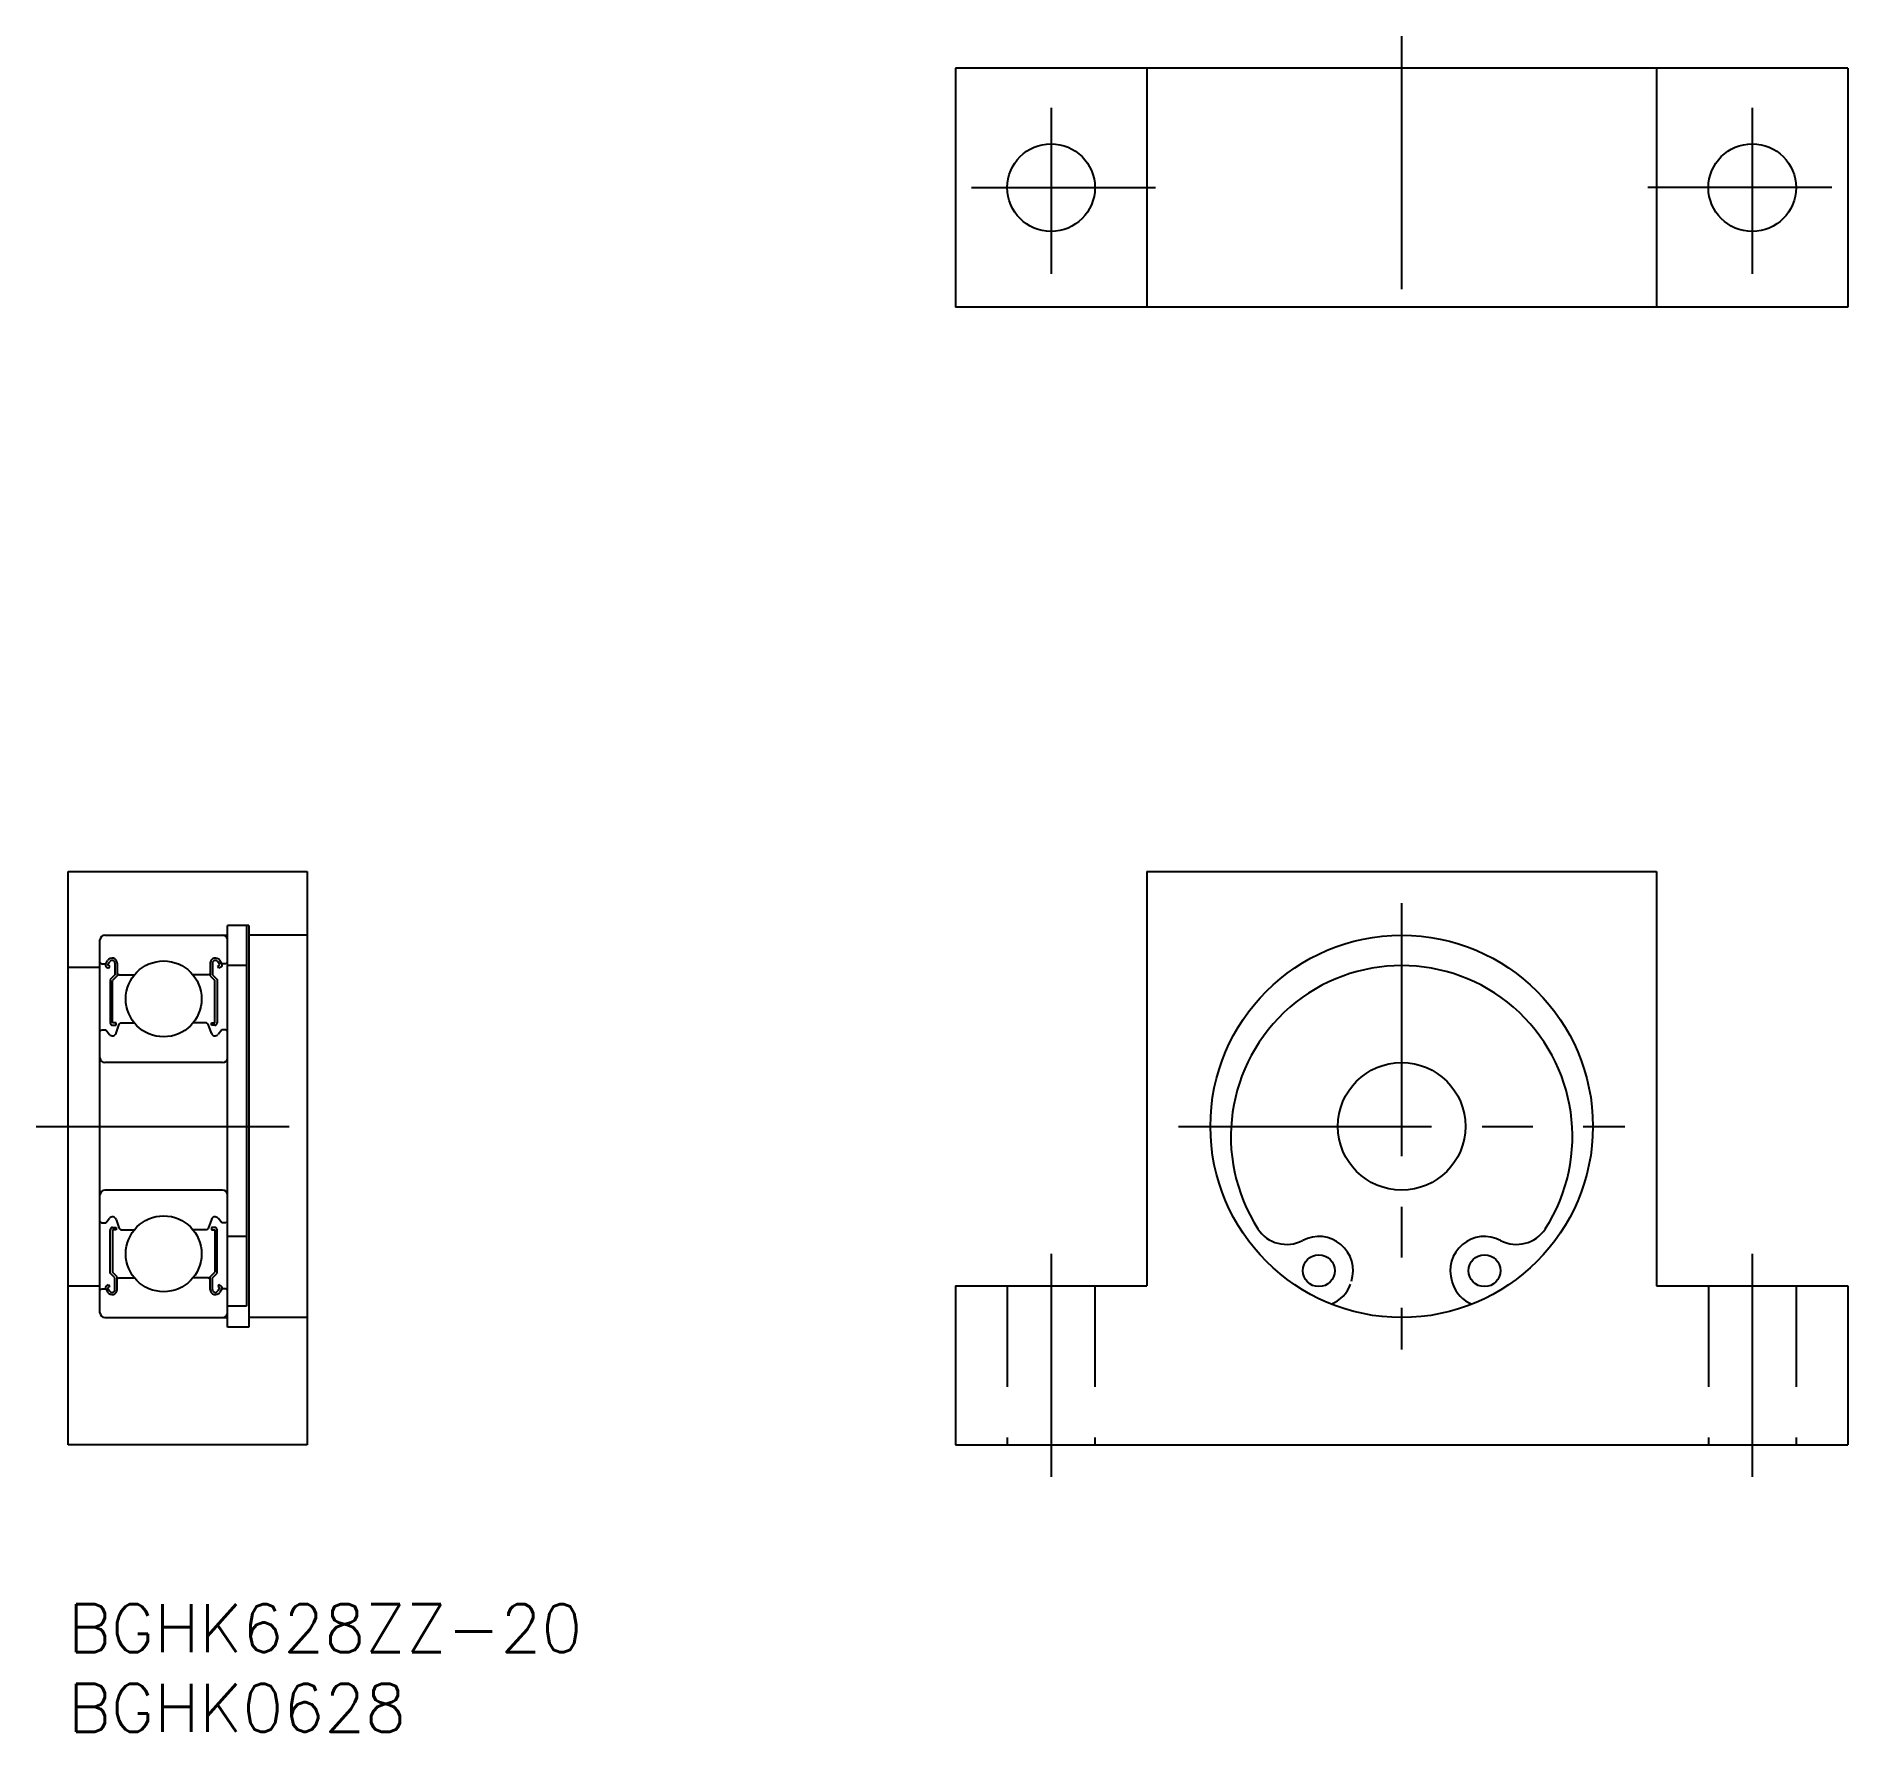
# Model space of a CAD drawing. Extents: x -2 to 112, y -8 to 98.
import ezdxf

# ---------------------------------------------------------------- set-up
doc = ezdxf.new("R2010")
doc.units = 0
doc.header["$LTSCALE"] = 0.5
doc.linetypes.add('CENTER', pattern=[50.8, 31.75, -6.35, 6.35, -6.35])
doc.linetypes.add('DASHED', pattern=[19.05, 12.7, -6.35])
for name, color, linetype in [('MSM_CENTER', 1, 'CENTER'), ('MSM_CONTINUOUS', 7, 'CONTINUOUS'), ('MSM_DASHED', 4, 'DASHED'), ('MSM_PART_NUMBER', 7, 'CONTINUOUS')]:
    doc.layers.add(name, color=color, linetype=linetype)
doc.styles.get("Standard").update_dxf_attribs({"font": 'txt.shx', "height": 3, "bigfont": 'bigfont.shx'})

# ---------------------------------------------------------------- blocks, each defined once
blk = doc.blocks.new('*U4')
at = {"layer": 'MSM_PART_NUMBER'}
blk.add_text('BGHK628ZZ-20', height=3, dxfattribs=at).set_placement((0, -3))
blk = doc.blocks.new('*U5')
at = {"layer": 'MSM_PART_NUMBER'}
blk.add_text('BGHK0628', height=3, dxfattribs=at).set_placement((0, -8))

msp = doc.modelspace()

# ---------------------------------------------------------------- linework, layer by layer
at = {"layer": 'MSM_CENTER'}
for p, q in [((83.69, 98.42), (83.69, 79.42)), ((61.69, 93.93), (61.69, 83.5)), ((105.69, 93.93), (105.69, 83.5)), ((56.69, 88.92), (68.25, 88.92)), ((110.69, 88.92), (99.13, 88.92)), ((83.69, 44), (83.69, 16)), ((-2, 30), (17, 30)), ((69.69, 30), (97.69, 30)), ((61.69, 22), (61.69, 8)), ((105.69, 22), (105.69, 8))]:
    msp.add_line(p, q, dxfattribs=at)
at = {"layer": 'MSM_CONTINUOUS'}
for p, q in [((111.69, 96.42), (55.69, 96.42)), ((55.69, 96.42), (55.69, 81.42)), ((67.69, 96.42), (67.69, 81.42)), ((99.69, 96.42), (99.69, 81.42)), ((111.69, 96.42), (111.69, 81.42)), ((111.69, 81.42), (55.69, 81.42)), ((0, 10), (0, 46)), ((0, 46), (15, 46)), ((15, 46), (15, 10)), ((67.69, 46), (99.69, 46)), ((67.69, 46), (67.69, 20)), ((99.69, 46), (99.69, 20)), ((10, 17.4), (10, 42.6)), ((11.35, 42.6, 0.5), (10, 42.6, 0.5)), ((11.2, 42.6), (11.2, 18.72)), ((11.35, 42.6), (11.35, 17.4)), ((2, 18.3), (2, 41.7)), ((2.3, 42), (10, 42)), ((15, 42), (11.35, 42)), ((0, 40), (2, 40)), ((2, 40.3), (2.1, 40.2)), ((2.1, 40.2), (2.36, 40.2)), ((2.36, 40.2), (2.48, 40.4)), ((2.41, 40), (2.54, 39.93)), ((2.48, 40.13), (2.6, 40.33)), ((2.61, 40.06), (2.48, 40.13)), ((2.54, 39.93), (2.61, 40.06)), ((2.94, 40.24), (2.94, 39.5)), ((3.08, 40.24), (3.08, 39.44)), ((8.92, 40.24), (8.92, 39.44)), ((9.06, 40.24), (9.06, 39.5)), ((9.39, 40.06), (9.52, 40.13)), ((9.46, 39.93), (9.39, 40.06)), ((9.52, 40.13), (9.4, 40.33)), ((9.59, 40), (9.46, 39.93)), ((9.64, 40.2), (9.52, 40.4)), ((9.9, 40.2), (9.64, 40.2)), ((10, 40.3), (9.9, 40.2)), ((11.2, 40.1, 0.5), (10, 40.1, 0.5)), ((2.94, 39.5), (2.65, 39.21)), ((2.65, 39.21), (2.65, 36.49)), ((3.08, 39.44), (2.79, 39.15)), ((2.79, 36.49), (2.79, 39.15)), ((3.08, 39.6), (3.18, 39.5)), ((3.18, 39.5), (4.15, 39.5)), ((8.82, 39.5), (7.85, 39.5)), ((8.92, 39.6), (8.82, 39.5)), ((8.92, 39.44), (9.21, 39.15)), ((9.06, 39.5), (9.35, 39.21)), ((9.21, 36.49), (9.21, 39.15)), ((9.35, 39.21), (9.35, 36.49)), ((3.01, 36.49), (2.79, 36.49)), ((3.01, 36.35), (3.01, 36.49)), ((3.01, 35.85), (3.21, 36.41)), ((3.21, 36.41), (3.31, 36.5)), ((3.31, 36.5), (4.15, 36.5)), ((8.69, 36.5), (7.85, 36.5)), ((8.79, 36.41), (8.69, 36.5)), ((8.99, 35.85), (8.79, 36.41)), ((8.99, 36.49), (9.21, 36.49)), ((8.99, 36.35), (8.99, 36.49)), ((2, 35.95), (2.1, 36.05)), ((2.1, 36.05), (2.36, 36.05)), ((2.36, 36.05), (2.59, 35.77)), ((2.79, 36.35), (3.01, 36.35)), ((9.21, 36.35), (8.99, 36.35)), ((9.64, 36.05), (9.41, 35.77)), ((9.9, 36.05), (9.64, 36.05)), ((10, 35.95), (9.9, 36.05)), ((9.7, 34), (2.3, 34)), ((0, 28), (0, 28)), ((9.7, 26), (2.3, 26)), ((2, 24.05), (2.1, 23.95)), ((2.1, 23.95), (2.36, 23.95)), ((2.36, 23.95), (2.59, 24.23)), ((3.01, 24.15), (3.21, 23.59)), ((8.99, 24.15), (8.79, 23.59)), ((9.64, 23.95), (9.41, 24.23)), ((9.9, 23.95), (9.64, 23.95)), ((10, 24.05), (9.9, 23.95)), ((2.65, 20.79), (2.65, 23.51)), ((2.79, 23.65), (3.01, 23.65)), ((2.79, 23.51), (2.79, 20.85)), ((3.01, 23.51), (2.79, 23.51)), ((3.01, 23.65), (3.01, 23.51)), ((3.21, 23.59), (3.31, 23.5)), ((3.31, 23.5), (4.15, 23.5)), ((8.69, 23.5), (7.85, 23.5)), ((8.79, 23.59), (8.69, 23.5)), ((8.99, 23.65), (8.99, 23.51)), ((9.21, 23.65), (8.99, 23.65)), ((8.99, 23.51), (9.21, 23.51)), ((9.21, 23.51), (9.21, 20.85)), ((9.35, 20.79), (9.35, 23.51)), ((11.2, 23.09, 0.5), (10, 23.09, 0.5)), ((2.94, 20.5), (2.65, 20.79)), ((3.08, 20.56), (2.79, 20.85)), ((2.94, 19.76), (2.94, 20.5)), ((3.08, 19.76), (3.08, 20.56)), ((3.08, 20.4), (3.18, 20.5)), ((3.18, 20.5), (4.15, 20.5)), ((8.82, 20.5), (7.85, 20.5)), ((8.92, 20.4), (8.82, 20.5)), ((8.92, 20.56), (9.21, 20.85)), ((8.92, 19.76), (8.92, 20.56)), ((9.06, 20.5), (9.35, 20.79)), ((9.06, 19.76), (9.06, 20.5)), ((0, 20), (2, 20)), ((2, 19.7), (2.1, 19.8)), ((2.1, 19.8), (2.36, 19.8)), ((2.36, 19.8), (2.48, 19.6)), ((2.41, 20), (2.54, 20.07)), ((2.61, 19.94), (2.48, 19.87)), ((2.48, 19.87), (2.6, 19.67)), ((2.54, 20.07), (2.61, 19.94)), ((9.46, 20.07), (9.39, 19.94)), ((9.39, 19.94), (9.52, 19.87)), ((9.52, 19.87), (9.4, 19.67)), ((9.59, 20), (9.46, 20.07)), ((9.64, 19.8), (9.52, 19.6)), ((9.9, 19.8), (9.64, 19.8)), ((10, 19.7), (9.9, 19.8)), ((55.69, 20), (67.69, 20)), ((55.69, 20), (55.69, 10)), ((86.84, 20.27), (86.9, 20.1)), ((99.69, 20), (111.69, 20)), ((111.69, 20), (111.69, 10)), ((11.2, 18.72, 0.5), (10, 18.72, 0.5)), ((2.3, 18), (10, 18)), ((11.35, 17.4, 0.5), (10, 17.4, 0.5)), ((15, 18), (11.35, 18)), ((15, 10), (0, 10)), ((55.69, 10), (111.69, 10))]:
    msp.add_line(p, q, dxfattribs=at)
for centre, radius in [((61.69, 88.92), 2.75), ((105.69, 88.92), 2.75), ((83.69, 30), 12), ((6, 38), 2.38), ((83.69, 30), 4), ((6, 22), 2.38), ((78.49, 20.94), 1), ((88.89, 20.94), 1)]:
    msp.add_circle(centre, radius, dxfattribs=at)
for centre, radius, start, end in [((2.3, 41.7), 0.3, 90, 180), ((9.7, 41.7), 0.3, 0, 90), ((2.48, 40.13), 0.144, 149.9913, 239.9964), ((2.76, 40.24), 0.323, 0.0015, 150.0062), ((2.76, 40.24), 0.179, 0.0029, 150.0056), ((9.24, 40.24), 0.323, 29.9938, 179.9985), ((9.24, 40.24), 0.179, 29.9944, 179.9971), ((9.52, 40.13), 0.144, 300.0036, 30.0087), ((83.69, 29.37), 10.72, 327.2488, 212.7512), ((2.79, 36.49), 0.144, 180, 270), ((9.21, 36.49), 0.144, 270, 360), ((2.78, 35.92), 0.241, 220.0009, 343.1568), ((9.22, 35.92), 0.241, 196.8432, 319.9991), ((2.3, 34.3), 0.3, 180, 270), ((9.7, 34.3), 0.3, 270, 0), ((2.3, 25.7), 0.3, 90, 180), ((9.7, 25.7), 0.3, 0, 90), ((2.78, 24.08), 0.241, 16.8432, 139.9991), ((9.22, 24.08), 0.241, 40.0009, 163.1568), ((2.79, 23.51), 0.144, 90, 180), ((9.21, 23.51), 0.144, 0, 90), ((76.47, 24.74), 2.15, 212.7512, 297.8957), ((78.49, 20.94), 2.15, 342.0311, 117.8957), ((88.89, 20.94), 2.15, 62.1043, 197.9689), ((90.9, 24.74), 2.15, 242.1043, 327.2488), ((2.48, 19.87), 0.144, 120.0036, 210.0087), ((2.76, 19.76), 0.323, 209.9938, 359.9985), ((2.76, 19.76), 0.179, 209.9944, 359.9971), ((9.24, 19.76), 0.323, 180.0015, 330.0062), ((9.24, 19.76), 0.179, 180.0029, 330.0056), ((9.52, 19.87), 0.144, 329.9913, 59.9964), ((78.57, 20.72), 2, 290.4713, 342.0311), ((88.8, 20.72), 2, 197.9689, 249.5287), ((2.3, 18.3), 0.3, 180, 270), ((9.7, 18.3), 0.3, 270, 0)]:
    msp.add_arc(centre, radius, start, end, dxfattribs=at)
at = {"layer": 'MSM_DASHED'}
for p, q in [((58.94, 20), (58.94, 10)), ((64.44, 20), (64.44, 10)), ((102.94, 20), (102.94, 10)), ((108.44, 20), (108.44, 10))]:
    msp.add_line(p, q, dxfattribs=at)

# ---------------------------------------------------------------- block references
at = {"layer": 'MSM_CONTINUOUS'}
for name in ['*U4', '*U5']:
    msp.add_blockref(name, (0, 0), dxfattribs=at)

doc.saveas('drawing.dxf')
